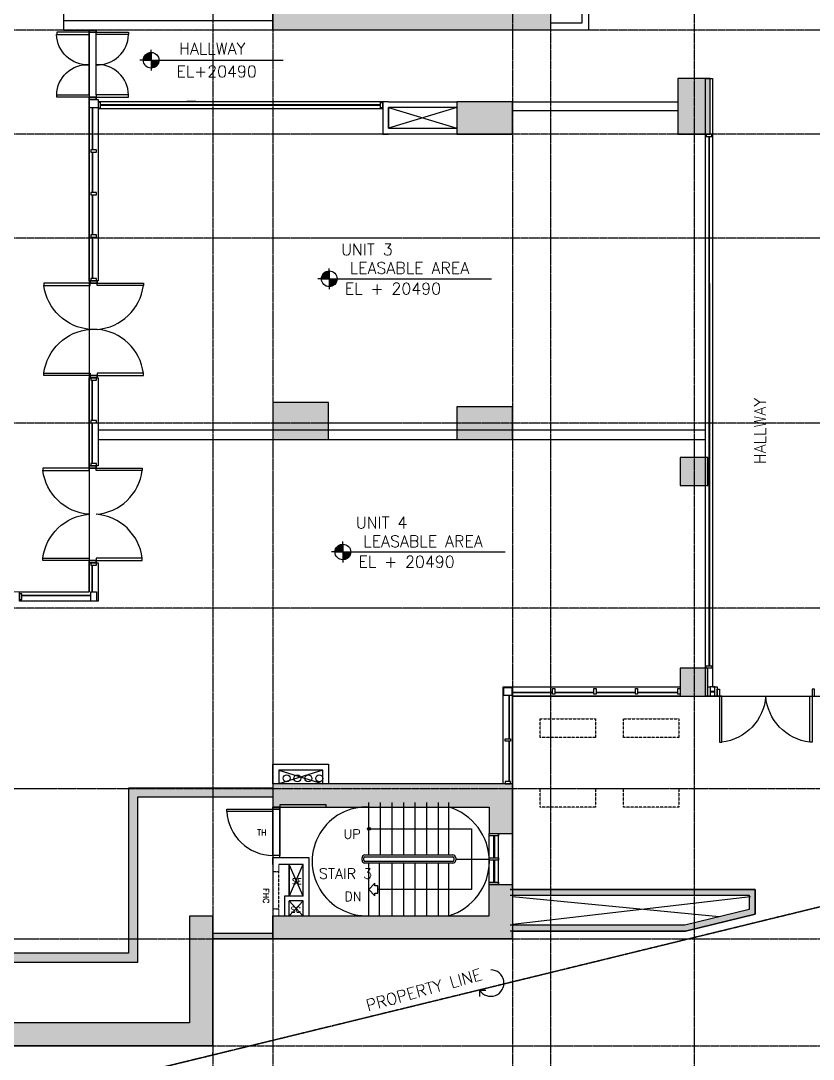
# Model space of a CAD drawing. Header units: inches. Extents: x -189245 to 740841, y -215444 to 469401.
# Drawn here: x 196667 to 213791, y -30026 to -7574 of the extents above; entities that cross this region are included whole.
import ezdxf
from ezdxf.enums import TextEntityAlignment as Align

# ---------------------------------------------------------------- set-up
doc = ezdxf.new("R2010")
doc.units = ezdxf.units.IN
doc.header["$LTSCALE"] = 10
doc.header["$MEASUREMENT"] = 0
for name, pattern in [('CENTER', [2, 1.25, -0.25, 0.25, -0.25]), ('GRID NORMAL$0$GRID BASEMENT$0$GRID GROUND$0$GRID$0$$0$PHANTOM', [2.5, 1.25, -0.25, 0.25, -0.25, 0.25, -0.25]), ('HIDDEN', [0.375, 0.25, -0.125]), ('HIDDEN2', [0.1875, 0.125, -0.0625])]:
    doc.linetypes.add(name, pattern=pattern)
for name, color, linetype in [('1', 1, 'Continuous'), ('3', 252, 'Continuous'), ('A-CMU PLASTER', 8, 'Continuous'), ('A-CMU WALL', 4, 'Continuous'), ('A-CMU-PLASTER', 8, 'Continuous'), ('A-COLUMN', 6, 'Continuous'), ('a-dim', 8, 'Continuous'), ('A-DOOR', 1, 'Continuous'), ('A-HATCH COLUMN', 252, 'Continuous'), ('A-HATCH-SOLID', 252, 'Continuous'), ('A-ROAD', 252, 'Continuous'), ('A-S-HATCH', 254, 'Continuous'), ('A-SHEARWALL', 6, 'Continuous'), ('A-STAIR', 1, 'Continuous'), ('A-TEXT', 3, 'Continuous'), ('A-WINDOW', 2, 'Continuous'), ('COL SETOUT', 1, 'Continuous'), ('COLUMN', 6, 'Continuous'), ('DETAIL CALLOUT', 3, 'Continuous'), ('ELEV MARKS', 2, 'Continuous'), ('GRID', 8, 'CENTER'), ('TSG- DIM1', 1, 'Continuous'), ('TSG- WALL 100', 244, 'Continuous'), ('TSG-DIM_WINDWS', 1, 'Continuous'), ('ZOCALLO', 1, 'Continuous')]:
    doc.layers.add(name, color=color, linetype=linetype)
doc.layers.add('AIRCON LEDGE', color=3, linetype='HIDDEN', lineweight=25)
doc.layers.add('DEFPOINT', color=7, linetype='Continuous', plot=False)
doc.styles.add('PRSP_Simplex', font='simplex.shx')

# ---------------------------------------------------------------- blocks, each defined once
blk = doc.blocks.new('DATUM')
at = {"color": 2}
for p, q in [((0, 169), (0, 225)), ((-169, 0), (-244, 0)), ((-169, 9), (0, 9)), ((-169, 0), (169, 0)), ((-168, 18), (0, 18)), ((-166, 28), (0, 28)), ((-165, 37), (0, 37)), ((-162, 46), (0, 46)), ((-159, 56), (0, 56)), ((-156, 65), (0, 65)), ((-151, 75), (0, 75)), ((-146, 84), (0, 84)), ((-141, 93), (0, 93)), ((-134, 103), (0, 103)), ((-126, 112), (0, 112)), ((-117, 121), (0, 121)), ((-107, 131), (0, 131)), ((-94, 140), (0, 140)), ((-78, 150), (0, 150)), ((-57, 159), (0, 159)), ((-13, 168), (0, 168)), ((0, 169), (0, -169)), ((169, 0), (244, 0)), ((169, -9), (0, -9)), ((168, -18), (0, -18)), ((166, -28), (0, -28)), ((165, -37), (0, -37)), ((162, -46), (0, -46)), ((159, -56), (0, -56)), ((156, -65), (0, -65)), ((151, -75), (0, -75)), ((146, -84), (0, -84)), ((141, -93), (0, -93)), ((134, -103), (0, -103)), ((126, -112), (0, -112)), ((117, -121), (0, -121)), ((107, -131), (0, -131)), ((94, -140), (0, -140)), ((78, -150), (0, -150)), ((57, -159), (0, -159)), ((0, -169), (0, -225))]:
    blk.add_line(p, q, dxfattribs=at)
blk.add_circle((0, 0), 169, dxfattribs=at)
blk = doc.blocks.new('SW-5')
at = {"layer": 'A-HATCH-SOLID', "ltscale": 2}
blk.add_hatch(color=254, dxfattribs=at).paths.add_polyline_path([(0, 2800), (-500, 2800), (-500, 500), (-5375, 500), (-5375, 0), (0, 0)])
at = {"layer": 'A-SHEARWALL', "ltscale": 2}
blk.add_lwpolyline([(0, 2800), (-500, 2800), (-500, 500), (-5375, 500), (-5375, 0), (0, 0), (0, 2800)], dxfattribs=at)
at = {"layer": 'A-SHEARWALL', "color": 6, "ltscale": 2}
blk.add_lwpolyline([(0, 2800), (-500, 2800), (-500, 500), (-5375, 500), (-5375, 0), (0, 0), (0, 2800)], dxfattribs=at)
blk = doc.blocks.new('A$C39746B81')
at = {"layer": 'A-DOOR', "color": 2, "linetype": 'ByBlock'}
for points in [[(-521, -823), (-521, 177), (-471, 177), (-471, -823)], [(1479, -823), (1479, 177), (1429, 177), (1429, -823)], [(-571, -973), (-521, -973), (-521, -823), (-571, -823)], [(1529, -973), (1479, -973), (1479, -823), (1529, -823)]]:
    blk.add_lwpolyline(points, close=True, dxfattribs=at)
at = {"layer": 'A-DOOR', "color": 1, "linetype": 'ByBlock'}
for centre, start, end in [((-606, -903), 4.2573, 82.8891), ((1564, -903), 97.1109, 175.7427)]:
    blk.add_arc(centre, 1088, start, end, dxfattribs=at)
blk = doc.blocks.new('SW6')
at = {"layer": 'A-HATCH-SOLID', "ltscale": 2}
blk.add_hatch(color=254, dxfattribs=at).paths.add_polyline_path([(0, -100), (0, 575), (500, 575), (500, -100), (500, -600), (-4675, -600), (-4675, -100)])
at = {"layer": 'A-SHEARWALL', "color": 6}
blk.add_lwpolyline([(0, -100), (0, 575), (500, 575), (500, -100), (500, -100), (500, -600), (-4675, -600), (-4675, -100), (-4675, -100), (-4675, -100), (0, -100)], dxfattribs=at)
blk = doc.blocks.new('SW4')
at = {"layer": 'A-HATCH-SOLID', "ltscale": 2}
blk.add_hatch(color=254, dxfattribs=at).paths.add_polyline_path([(500, 500), (500, -575), (0, -575), (0, 0), (-4675, 0), (-4675, 500)])
at = {"layer": 'A-SHEARWALL', "color": 4}
blk.add_lwpolyline([(-4675, 500), (-4675, 0), (0, 0), (0, -575), (500, -575), (500, 500), (-4675, 500)], dxfattribs=at)
blk = doc.blocks.new('A$C0C92481D')
at = {"layer": 'A-DOOR', "color": 2}
for points in [[(150, -50), (850, -50), (850, -100), (150, -100)], [(150, -1450), (850, -1450), (850, -1400), (150, -1400)]]:
    blk.add_lwpolyline(points, close=True, dxfattribs=at)
at = {"layer": 'A-DOOR', "color": 1}
for centre, radius, start, end in [((187, -87), 664, 266.8444, 358.9134), ((190, -1409), 660, 0.754, 93.4882)]:
    blk.add_arc(centre, radius, start, end, dxfattribs=at)
at = {"layer": 'A-WINDOW'}
for points in [[(0, 0), (0, -50), (150, -50), (150, 0)], [(0, -1500), (0, -1450), (150, -1450), (150, -1500)]]:
    blk.add_lwpolyline(points, close=True, dxfattribs=at)
blk = doc.blocks.new('A$C7CAC2E0C')
at = {"layer": 'A-CMU WALL'}
for p, q in [((675, -1775), (675, -1975)), ((825, -1775), (675, -1775)), ((675, -1775), (675, -1975)), ((825, -1775), (675, -1775)), ((825, -1975), (825, -1775)), ((825, -1975), (825, -1775)), ((675, -1975), (825, -1975)), ((675, -1975), (825, -1975)), ((675, -3600), (675, -3275)), ((675, -3275), (825, -3275)), ((825, -3275), (825, -3750)), ((0, -3600), (675, -3600)), ((825, -3750), (0, -3750)), ((825, -5250), (0, -5250)), ((825, -5725), (825, -5250)), ((0, -5400), (675, -5400)), ((675, -5400), (675, -5725)), ((675, -5725), (825, -5725)), ((675, -7250), (675, -7000)), ((675, -7000), (825, -7000)), ((825, -7000), (825, -7250)), ((825, -7250), (675, -7250))]:
    blk.add_line(p, q, dxfattribs=at)
at = {"layer": 'A-CMU-PLASTER'}
for p, q in [((675, -3600), (675, -3275)), ((675, -3275), (825, -3275)), ((825, -3275), (825, -3750)), ((0, -3600), (675, -3600)), ((825, -3750), (0, -3750)), ((675, -3600), (675, -3600)), ((825, -5250), (0, -5250)), ((825, -5725), (825, -5250)), ((0, -5400), (675, -5400)), ((675, -5400), (675, -5400)), ((675, -5400), (675, -5725)), ((675, -5725), (825, -5725)), ((675, -7250), (675, -7000)), ((675, -7000), (825, -7000)), ((825, -7000), (825, -7250)), ((825, -7250), (675, -7250))]:
    blk.add_line(p, q, dxfattribs=at)
at = {"layer": 'A-DOOR', "color": 2, "linetype": 'Continuous'}
for p, q in [((675, -475), (675, -500)), ((825, -475), (675, -475)), ((675, -500), (825, -500)), ((825, -500), (825, -475)), ((1450, -500), (825, -500)), ((825, -500), (825, -525)), ((825, -525), (1450, -525)), ((1450, -525), (1450, -500)), ((675, -1750), (675, -1775)), ((825, -1750), (675, -1750)), ((675, -1775), (825, -1775)), ((825, -1725), (1450, -1725)), ((825, -1750), (825, -1725)), ((825, -1775), (825, -1750)), ((1450, -1750), (825, -1750)), ((1450, -1725), (1450, -1750)), ((675, -7250), (675, -7225)), ((675, -7225), (825, -7225)), ((825, -7250), (675, -7250)), ((825, -7225), (825, -7250)), ((1450, -7250), (825, -7250)), ((825, -7250), (825, -7275)), ((825, -7275), (1450, -7275)), ((1450, -7275), (1450, -7250)), ((675, -8525), (675, -8500)), ((675, -8500), (825, -8500)), ((825, -8525), (675, -8525)), ((825, -8475), (1450, -8475)), ((825, -8500), (825, -8475)), ((825, -8500), (825, -8525)), ((1450, -8500), (825, -8500)), ((1450, -8475), (1450, -8500))]:
    blk.add_line(p, q, dxfattribs=at)
for points in [[(675, -2000), (675, -1975), (825, -1975), (825, -2000)], [(825, -2025), (1450, -2025), (1450, -2000), (825, -2000)], [(675, -3275), (675, -3250), (825, -3250), (825, -3275)], [(825, -3225), (1450, -3225), (1450, -3250), (825, -3250)], [(675, -5725), (675, -5750), (825, -5750), (825, -5725)], [(825, -5775), (1450, -5775), (1450, -5750), (825, -5750)], [(675, -7000), (675, -7025), (825, -7025), (825, -7000)], [(825, -6975), (1450, -6975), (1450, -7000), (825, -7000)]]:
    blk.add_lwpolyline(points, close=True, dxfattribs=at)
at = {"layer": 'A-DOOR', "linetype": 'Continuous'}
for centre, start, end in [((825, -499), 270.0331, 357.6287), ((825, -1751), 2.3713, 89.9669), ((825, -1999), 270.0331, 357.6287), ((825, -3251), 2.3713, 89.9669), ((825, -5749), 270.0331, 357.6287), ((825, -7001), 2.3713, 89.9669), ((825, -7249), 270.0331, 357.6287), ((825, -8501), 2.3713, 89.9669)]:
    blk.add_arc(centre, 626, start, end, dxfattribs=at)
at = {"layer": 'TSG- WALL 100', "color": 4}
for p, q in [((0, 0), (825, 0)), ((0, -150), (0, 0)), ((825, 0), (825, -475)), ((675, -150), (0, -150)), ((675, -475), (675, -150)), ((825, -475), (675, -475)), ((0, -3600), (0, -3750)), ((0, -5250), (0, -5400)), ((825, -8500), (675, -8500)), ((675, -8500), (675, -8850)), ((825, -9000), (825, -8500)), ((675, -8850), (0, -8850)), ((0, -8850), (0, -9000)), ((0, -9000), (825, -9000))]:
    blk.add_line(p, q, dxfattribs=at)
blk = doc.blocks.new('A$C1A022A18')
at = {"layer": 'A-HATCH COLUMN'}
for color, points in [(254, [(-1113, -2775), (-1113, -2925), (-600, -2925), (-600, -3750), (0, -3750), (0, 0), (-6000, 0), (-6000, -2925), (-4888, -2925), (-4888, -2775), (-5400, -2775), (-5400, -600), (-600, -600), (-600, -2775)]), (256, [(-2413, -2925), (-2413, -2775), (-3587, -2775), (-3587, -2925)]), (254, [(-2413, -2925), (-2413, -2775), (-3587, -2775), (-3587, -2925)]), (254, [(-1113, -6075), (-1113, -6225), (-600, -6225), (-600, -8400), (-5400, -8400), (-5400, -6225), (-4888, -6225), (-4888, -6075), (-6000, -6075), (-6000, -9000), (0, -9000), (0, -5250), (-600, -5250), (-600, -6075)]), (256, [(-3587, -6075), (-3587, -6225), (-2413, -6225), (-2413, -6075)]), (254, [(-3587, -6075), (-3587, -6225), (-2413, -6225), (-2413, -6075)])]:
    blk.add_hatch(color=color, dxfattribs=at).paths.add_polyline_path(points)
at = {"color": 8}
for p, q in [((-4837, -674), (-4303, -763)), ((-4837, -674), (-4303, -763)), ((-3637, -675), (-4837, -875)), ((-4837, -675), (-3637, -875)), ((-4303, -785), (-4837, -874)), ((-4303, -785), (-4837, -874)), ((-1163, -675), (-2363, -875)), ((-2363, -675), (-1163, -875)), ((-4303, -8213), (-4837, -8124)), ((-4303, -8213), (-4837, -8124)), ((-3637, -8325), (-4837, -8125)), ((-4837, -8325), (-3637, -8125)), ((-4837, -8324), (-4303, -8235)), ((-4837, -8324), (-4303, -8235)), ((-1163, -8325), (-2363, -8125)), ((-2363, -8325), (-1163, -8125))]:
    blk.add_line(p, q, dxfattribs=at)
for p, q in [((-5303, -974), (-5303, -2674)), ((-5253, -1024), (-5253, -2474)), ((-5253, -2474), (-4787, -2474)), ((-4787, -2474), (-4787, -2674)), ((-5303, -8026), (-5303, -6326)), ((-4787, -6526), (-4787, -6326)), ((-5253, -7976), (-5253, -6526)), ((-5253, -6526), (-4787, -6526))]:
    blk.add_line(p, q)
at = {"color": 1}
for p, q in [((-5303, -974), (-5303, -2674)), ((-5303, -975), (-3172, -975)), ((-5303, -975), (-5303, -2675)), ((-5253, -1024), (-5253, -2474)), ((-5253, -1025), (-3222, -1025)), ((-5253, -1025), (-5253, -2475)), ((-3222, -1025), (-3222, -2475)), ((-3172, -975), (-3172, -2675)), ((-2828, -975), (-2828, -2675)), ((-697, -975), (-2828, -975)), ((-2778, -1025), (-2778, -2475)), ((-747, -1025), (-2778, -1025)), ((-747, -1025), (-747, -2475)), ((-697, -975), (-697, -2675)), ((-5303, -2675), (-3172, -2675)), ((-5253, -2474), (-4787, -2474)), ((-4787, -2474), (-4787, -2674)), ((-4787, -2475), (-4787, -2675)), ((-3222, -2475), (-3687, -2475)), ((-3687, -2475), (-3687, -2675)), ((-697, -2675), (-2828, -2675)), ((-2778, -2475), (-2313, -2475)), ((-2313, -2475), (-2313, -2675)), ((-747, -2475), (-1213, -2475)), ((-1213, -2475), (-1213, -2675)), ((-5303, -6325), (-3172, -6325)), ((-5303, -8025), (-5303, -6325)), ((-5303, -8026), (-5303, -6326)), ((-4787, -6525), (-4787, -6325)), ((-4787, -6526), (-4787, -6326)), ((-3687, -6525), (-3687, -6325)), ((-3172, -8025), (-3172, -6325)), ((-697, -6325), (-2828, -6325)), ((-2828, -8025), (-2828, -6325)), ((-2313, -6525), (-2313, -6325)), ((-1213, -6525), (-1213, -6325)), ((-697, -8025), (-697, -6325)), ((-5253, -7975), (-5253, -6525)), ((-5253, -7976), (-5253, -6526)), ((-5253, -6526), (-4787, -6526)), ((-3222, -6525), (-3687, -6525)), ((-3222, -7975), (-3222, -6525)), ((-2778, -7975), (-2778, -6525)), ((-2778, -6525), (-2313, -6525)), ((-747, -6525), (-1213, -6525)), ((-747, -7975), (-747, -6525)), ((-5303, -8025), (-3172, -8025)), ((-5253, -7975), (-3222, -7975)), ((-2828, -8025), (-697, -8025)), ((-2778, -7975), (-747, -7975))]:
    blk.add_line(p, q, dxfattribs=at)
at = {"color": 8}
for points in [[(-4303, -874), (-4837, -874), (-4837, -674), (-4303, -674)], [(-4303, -874), (-4837, -874), (-4837, -674), (-4303, -674)], [(-4303, -8124), (-4837, -8124), (-4837, -8324), (-4303, -8324)], [(-4303, -8124), (-4837, -8124), (-4837, -8324), (-4303, -8324)]]:
    blk.add_lwpolyline(points, dxfattribs=at)
for points in [[(-3637, -875), (-4837, -875), (-4837, -675), (-3637, -675)], [(-1163, -875), (-2363, -875), (-2363, -675), (-1163, -675)], [(-3637, -8125), (-4837, -8125), (-4837, -8325), (-3637, -8325)], [(-1163, -8125), (-2363, -8125), (-2363, -8325), (-1163, -8325)]]:
    blk.add_lwpolyline(points, close=True, dxfattribs=at)
at = {"layer": 'A-SHEARWALL', "color": 4}
for p, q in [((0, 0), (-6000, 0)), ((-6000, 0), (-6000, -2925)), ((0, -3750), (0, 0)), ((-5400, -2775), (-5400, -600)), ((-5400, -600), (-600, -600)), ((-600, -2775), (-600, -600)), ((-4888, -2775), (-5400, -2775)), ((-4888, -2925), (-4888, -2775)), ((-3051, -2775), (-3587, -2775)), ((-2413, -2775), (-3051, -2775)), ((-600, -2775), (-1113, -2775)), ((-6000, -2925), (-4888, -2925)), ((-3587, -2925), (-2413, -2925)), ((-1113, -2925), (-600, -2925)), ((-600, -2925), (-600, -3750)), ((-600, -3750), (0, -3750)), ((-600, -6075), (-600, -5250)), ((-600, -5250), (0, -5250)), ((0, -5250), (0, -9000)), ((-6000, -6075), (-4888, -6075)), ((-6000, -9000), (-6000, -6075)), ((-4888, -6225), (-5400, -6225)), ((-5400, -6225), (-5400, -8400)), ((-4888, -6075), (-4888, -6225)), ((-3587, -6075), (-2413, -6075)), ((-3587, -6075), (-2413, -6075)), ((-2413, -6225), (-3587, -6225)), ((-2413, -6225), (-3587, -6225)), ((-1113, -6075), (-600, -6075)), ((-600, -6225), (-1113, -6225)), ((-600, -8400), (-600, -6225)), ((-5400, -8400), (-600, -8400)), ((0, -9000), (-6000, -9000))]:
    blk.add_line(p, q, dxfattribs=at)
at = {"layer": 'A-SHEARWALL', "color": 2}
for p, q in [((-3075, -600), (-3075, -2775)), ((-3075, -600), (-3075, -2775)), ((-3075, -2775), (-3075, -600)), ((-2925, -600), (-2925, -2775)), ((-2925, -600), (-2925, -2775)), ((-2925, -2775), (-2925, -600)), ((-3075, -8400), (-3075, -6225)), ((-3075, -8400), (-3075, -6225)), ((-2925, -8400), (-2925, -6225)), ((-2925, -8400), (-2925, -6225))]:
    blk.add_line(p, q, dxfattribs=at)
at = {"layer": 'A-SHEARWALL'}
for p, q in [((-3051, -2775), (-3587, -2775)), ((-2413, -2775), (-2925, -2775))]:
    blk.add_line(p, q, dxfattribs=at)
at = {"layer": 'A-SHEARWALL', "color": 4}
for points in [[(-3587, -2775), (-3587, -2925)], [(-2413, -2775), (-2413, -2925)], [(-1113, -2775), (-1113, -2925)], [(-4888, -6075), (-4888, -6225)], [(-3587, -6075), (-3587, -6225)], [(-2413, -6075), (-2413, -6225)], [(-1113, -6075), (-1113, -6225)]]:
    blk.add_lwpolyline(points, dxfattribs=at)
at = {"layer": 'A-SHEARWALL'}
for points in [[(-2413, -2775), (-2413, -2925)], [(-2413, -2775), (-2413, -2925)], [(-1113, -2775), (-1113, -2925)]]:
    blk.add_lwpolyline(points, dxfattribs=at)
at = {"layer": 'A-TEXT', "linetype": 'Continuous', "style": 'PRSP_Simplex'}
for s, p in [('PE 1', (-4282, -1905)), ('PE 2', (-1739, -1905)), ('PE 3', (-4272, -7240)), ('PE 4', (-1729, -7240))]:
    blk.add_text(s, height=250, dxfattribs=at).set_placement(p, align=Align.MIDDLE)

msp = doc.modelspace()

# ---------------------------------------------------------------- hatches: boundary and pattern name
at = {"layer": 'A-COLUMN'}
msp.add_hatch(color=254, dxfattribs=at).paths.add_polyline_path([(200815.71025, -27298.81124), (202115.71025, -27298.81124), (202115.71025, -27423.34455), (200815.70988, -27423.34455)])
at = {"layer": 'A-HATCH-SOLID', "ltscale": 2}
h = msp.add_hatch(color=256, dxfattribs=at)
h.paths.add_polyline_path([(195140.71025, -27736.34455), (195140.71025, -27936.34455), (195440.71024, -27936.34455), (195440.71024, -27736.34455)])
h.paths.add_polyline_path([(195440.71024, -27736.34455), (195440.71024, -27936.34455), (199190.71025, -27936.34455), (199190.71025, -27423.21009), (198990.71025, -27423.21729), (198990.71025, -27736.34455)])
h.paths.add_polyline_path([(199190.71024, -24363.59361), (200815.71024, -24363.59361), (200815.71024, -24169.5607), (198990.71024, -24163.59361), (198990.71025, -27423.21729), (199190.71025, -27423.21009)])
h.paths.add_polyline_path([(200815.71024, -24169.5607), (200815.71024, -24363.59361), (202115.71024, -24363.59361), (202115.71024, -24173.81124)])
h = msp.add_hatch(color=256, dxfattribs=at)
h.paths.add_polyline_path([(207240.75586, -26356.00766), (207240.75586, -26481.00766), (208165.75586, -26481.00766), (208165.75586, -26356.00766)])
h.paths.add_polyline_path([(208165.75586, -26356.00766), (208165.75586, -26481.00766), (211165.75585, -26481.00766), (211165.75585, -26356.00766)])
h.paths.add_polyline_path([(212409.71024, -26481.00766), (212409.71024, -26791.34798), (211165.75585, -27095.11355), (211165.75585, -27223.7865), (212534.71024, -26889.49674), (212534.71024, -26356.00766), (211165.75585, -26356.00766), (211165.75585, -26481.00766)])
h.paths.add_polyline_path([(211033.80655, -27256.00766), (211165.75585, -27223.7865), (211165.75585, -27095.11355), (211018.76544, -27131.00766), (208165.75586, -27131.00766), (208165.75586, -27256.00766)])
h.paths.add_polyline_path([(208165.75586, -27256.00766), (208165.75586, -27131.00766), (207240.75586, -27131.00766), (207240.75586, -27256.00766)])
at = {"layer": 'COLUMN', "ltscale": 2}
for points in [[(210865.71025, -10023.81124), (211565.71025, -10023.81124), (211565.71025, -8823.81124), (210865.71025, -8823.81124)], [(206090.71025, -9323.81124), (206090.71025, -10023.81124), (207290.71025, -10023.81124), (207290.71025, -9323.81124)], [(202115.71025, -15823.81124), (202115.71025, -16623.81124), (203315.71025, -16623.81124), (203315.71025, -15823.81124)], [(206090.71025, -15923.81124), (206090.71025, -16623.81124), (207290.71025, -16623.81124), (207290.71025, -15923.81124)], [(210915.71023, -17619.64615), (211515.71023, -17619.64615), (211515.71023, -17019.64615), (210915.71023, -17019.64615)], [(210915.71083, -22174.0603), (211515.71083, -22174.0603), (211515.71083, -21574.0603), (210915.71083, -21574.0603)]]:
    msp.add_hatch(color=253, dxfattribs=at).paths.add_polyline_path(points)

# ---------------------------------------------------------------- linework, layer by layer
at = {"color": 2}
for points in [[(202265.71024, -24618.34455), (202265.71024, -24573.34455), (202115.71024, -24573.34455), (202115.71024, -24618.34455)], [(202265.71025, -24523.34455), (202265.71025, -24573.34455), (203265.71025, -24573.34455), (203265.71025, -24523.34455)], [(202265.75275, -25663.3443), (202265.75275, -25618.3443), (202115.75275, -25618.3443), (202115.75275, -25663.3443)]]:
    msp.add_lwpolyline(points, close=True, dxfattribs=at)
at = {"layer": '1'}
for p, q in [((207290.71024, -26506.00766), (211758.26165, -26936.89144)), ((207290.71024, -27106.00766), (212434.66463, -26506.00766))]:
    msp.add_line(p, q, dxfattribs=at)
at = {"layer": '3', "linetype": 'GRID NORMAL$0$GRID BASEMENT$0$GRID GROUND$0$GRID$0$$0$PHANTOM', "flags": 128}
msp.add_lwpolyline([(246523.04278, 10296.0564), (246059.05996, 1618.4519), (246440.71881, -10485.53243), (247415.93339, -18556.83075), (192752.14865, -31905.37142), (191495.01456, -25059.84633), (190539.94155, -17762.07711), (189959.5757, -10424.99489), (189755.99256, -3087.81874), (189932.17722, 4240.06356), (190486.76304, 11569.11088), (191414.41478, 18850.25517), (192648.19583, 25700.02775), (246541.99716, 10303.25282)], dxfattribs=at)
at = {"layer": '3', "color": 3, "linetype": 'GRID NORMAL$0$GRID BASEMENT$0$GRID GROUND$0$GRID$0$$0$PHANTOM', "flags": 128}
msp.add_lwpolyline([(246523.04278, 10292.92621), (246059.05997, 1615.3217), (246440.71881, -10488.66262), (247415.93339, -18559.96094), (192752.14865, -31908.50162), (191495.01456, -25062.97652), (190539.94155, -17765.2073), (189959.5757, -10428.12508), (189755.99256, -3090.94893), (189932.17722, 4236.93337), (190486.76304, 11565.98069), (191414.41478, 18847.12498), (192648.19583, 25696.89755), (246541.99716, 10300.12263)], dxfattribs=at)
at = {"layer": '3', "linetype": 'Continuous'}
for centre in [(202414.39878, -23950.75786), (202643.94452, -23954.27712), (202878.2217, -23954.37793), (203116.70648, -23954.37793)]:
    msp.add_circle(centre, 75, dxfattribs=at)
at = {"layer": 'A-CMU PLASTER'}
for p, q in [((200340.71025, -9323.81124), (200140.71025, -9323.81124)), ((200452.83926, -9322.87786), (200252.83926, -9322.87786)), ((200452.83926, -9322.87786), (200252.83926, -9322.87786))]:
    msp.add_line(p, q, dxfattribs=at)
at = {"layer": 'A-CMU WALL', "color": 8}
msp.add_line((202115.71025, -24073.81124), (202115.71025, -23648.81124), dxfattribs=at)
at = {"layer": 'A-CMU WALL', "lineweight": 0}
for p, q in [((202240.71024, -25814.54829), (202240.71024, -25974.51128)), ((202115.71024, -25824.74462), (202115.71024, -25974.51128)), ((202240.71024, -25974.51128), (202115.71024, -25974.51128)), ((202115.71024, -26774.51128), (202115.71024, -26924.27793)), ((202240.71024, -26774.51128), (202115.71024, -26774.51128)), ((202240.71024, -26774.51128), (202240.71024, -26924.27793))]:
    msp.add_line(p, q, dxfattribs=at)
at = {"layer": 'A-CMU WALL', "color": 1, "linetype": 'Continuous'}
for p, q in [((202765.71926, -26499.27793), (202465.71926, -25814.54829)), ((202764.72827, -25815.54829), (202465.71926, -26499.27793)), ((202764.72827, -26924.27793), (202465.71926, -26599.27793)), ((202765.71926, -26599.27793), (202465.71926, -26924.27793))]:
    msp.add_line(p, q, dxfattribs=at)
at = {"layer": 'A-CMU WALL', "linetype": 'Continuous'}
for p, q in [((202465.71926, -26499.27793), (202465.71926, -25814.54829)), ((202465.71926, -26924.27793), (202465.71926, -26599.27793)), ((202115.71025, -27023.81124), (202115.71025, -26923.81124)), ((202115.71025, -27023.81124), (202115.71025, -27023.81124))]:
    msp.add_line(p, q, dxfattribs=at)
at = {"layer": 'A-CMU WALL', "color": 1, "linetype": 'Continuous', "lineweight": 0}
msp.add_line((202115.71024, -25822.87786), (202115.71024, -26922.87786), dxfattribs=at)
at = {"layer": 'A-CMU WALL', "linetype": 'Continuous', "lineweight": 0}
for q in [(202115.71024, -26922.87786), (202115.71024, -27022.87786)]:
    msp.add_line((202115.71024, -27022.87786), q, dxfattribs=at)
at = {"layer": 'A-CMU WALL', "ltscale": 2}
for points in [[(202115.71024, -7573.81124), (197590.71024, -7573.81124), (197590.71024, -7772.76002), (202115.71025, -7773.81124)], [(207290.71024, -9323.81124), (210865.71025, -9323.81124), (210865.71025, -9523.81124), (207290.71025, -9523.81124)]]:
    msp.add_lwpolyline(points, close=True, dxfattribs=at)
for points in [[(204515.04764, -9323.81124), (204490.71025, -9323.81124), (204490.71025, -10023.81124), (204515.71025, -10023.81124)], [(204615.46, -9323.81124), (204490.71025, -9323.81124), (204490.71025, -10023.81124), (204615.46, -10023.81124)], [(204615.46, -9323.81124), (206090.71025, -9323.81124), (206090.71025, -9448.81124), (204615.46, -9448.81124)], [(204615.46, -9898.81124), (204615.46, -9448.81124)], [(204615.71025, -9448.81124), (204615.71025, -9898.81124)], [(204615.46, -9898.81124), (206090.71025, -9898.81124), (206090.71025, -10023.81124), (204615.46, -10023.81124)], [(198340.71025, -16423.81124), (198340.71025, -16623.81124), (211465.71024, -16623.81124), (211465.71024, -16423.81124), (198340.71025, -16423.81124)], [(203190.71025, -24073.34455), (203190.71025, -23773.81124), (202240.71025, -23773.81124), (202240.71025, -24073.34455), (202115.71025, -24073.81124), (202115.71025, -23648.34455), (203315.71025, -23648.34455), (203315.71024, -24073.34455), (203190.71025, -24073.34455)], [(207259.71024, -26356.00766), (207240.75586, -26356.00766), (212534.71024, -26356.00766), (212534.71024, -26889.49674), (211033.80655, -27256.00766), (207240.75586, -27256.00766), (207240.75586, -27256.00766)], [(207240.75586, -26481.00766), (212409.71024, -26481.00766), (212409.71024, -26791.34798), (211018.76544, -27131.00766), (207240.75586, -27131.00766)]]:
    msp.add_lwpolyline(points, dxfattribs=at)
at = {"layer": 'A-CMU WALL', "linetype": 'Continuous'}
for points in [[(202115.71024, -24163.59361), (198990.71024, -24163.59361), (198990.71025, -27736.34455), (195140.71025, -27736.34455)], [(202115.71024, -24163.59361), (198990.71024, -24163.59361), (198990.71025, -27736.34455), (195140.71025, -27736.34455)], [(202115.71024, -24363.59361), (199190.71024, -24363.59361), (199190.71025, -27936.34455), (195140.71025, -27936.34455)], [(202765.71926, -26499.27793), (202365.71926, -26499.27793), (202365.71926, -26924.27793), (202465.71926, -26924.27793), (202465.71926, -26599.27793)], [(202765.71926, -26599.27793), (202465.71926, -26599.27793)]]:
    msp.add_lwpolyline(points, dxfattribs=at)
at = {"layer": 'A-CMU WALL', "color": 8, "linetype": 'Continuous'}
msp.add_lwpolyline([(202765.71926, -26499.27793), (202465.71926, -26499.27793)], dxfattribs=at)
at = {"layer": 'A-COLUMN', "color": 4, "linetype": 'Continuous'}
msp.add_line((207290.71093, -23819.2948), (207290.71093, -25248.81124), dxfattribs=at)
at = {"layer": 'A-COLUMN'}
for p, q in [((202115.71024, -27422.87786), (200815.71024, -27422.87786)), ((202115.71025, -27423.81124), (200815.71025, -27423.81124))]:
    msp.add_line(p, q, dxfattribs=at)
at = {"layer": 'A-COLUMN', "color": 4, "linetype": 'Continuous'}
msp.add_lwpolyline([(200815.71025, -27298.81124), (202115.71025, -27298.81124), (202115.71025, -27423.34455), (200815.70988, -27423.34455)], close=True, dxfattribs=at)
at = {"layer": 'a-dim', "color": 2, "ltscale": 0.5}
for points in [[(206578.31956, -28531.94904), (206578.31956, -28667.20174)], [(206578.31956, -28531.94904), (206716.33481, -28531.94904)]]:
    msp.add_lwpolyline(points, dxfattribs=at)
msp.add_arc((206820.63052, -28379.18313), 286.44725, 211.700307555, 89.107529716, dxfattribs=at)
at = {"layer": 'A-DOOR', "color": 8}
for p, q in [((202115.71024, -24618.81124), (202115.71024, -25618.81124)), ((202115.71024, -24622.87786), (202115.71024, -25622.87786)), ((202115.71025, -25611.18392), (202115.71025, -24611.18392)), ((202265.71024, -24618.81124), (202265.71024, -25618.81124)), ((202265.71024, -24622.87786), (202265.71024, -25622.87786)), ((202265.75275, -25618.3443), (202265.71025, -24611.18392))]:
    msp.add_line(p, q, dxfattribs=at)
at = {"layer": 'A-DOOR', "color": 1}
msp.add_lwpolyline([(198315.71025, -14245.81124), (198165.71025, -14245.81124)], dxfattribs=at)
at = {"layer": 'A-DOOR', "color": 2}
for points in [[(202115.71024, -24618.81124), (202115.71024, -24668.81124), (201115.71024, -24668.81124), (201115.71024, -24618.81124)], [(202115.71024, -24618.81124), (202115.71024, -24573.81124), (202265.71024, -24573.81124), (202265.71024, -24618.81124)]]:
    msp.add_lwpolyline(points, close=True, dxfattribs=at)
at = {"layer": 'A-DOOR', "color": 1}
msp.add_arc((202121.64835, -24611.24481), 1007.58392, 183.275270884, 269.662330542, dxfattribs=at)
at = {"layer": 'A-ROAD', "color": 1}
for p, q in [((200815.71024, -29935.41117), (200815.71024, -29883.94199)), ((200815.71025, -29936.34455), (200815.71025, -29884.87537))]:
    msp.add_line(p, q, dxfattribs=at)
at = {"layer": 'A-S-HATCH', "color": 250, "linetype": 'HIDDEN2', "ltscale": 2, "flags": 128}
msp.add_lwpolyline([(201634.12241, -29736.02693), (192752.14865, -31904.94715), (191495.01456, -25059.42205), (190032.50412, -18947.7929), (189959.5757, -10424.57062), (189755.99256, -3087.39446), (189932.17722, 4240.48783), (190486.76304, 11569.53515), (191414.41478, 18850.67944), (192648.19583, 25700.45202), (201503.54849, 23170.59017)], dxfattribs=at)
at = {"layer": 'A-SHEARWALL', "color": 3}
msp.add_line((206990.70956, -26248.34455), (206990.70956, -25148.34455), dxfattribs=at)
at = {"layer": 'A-SHEARWALL'}
for p, q in [((202115.71025, -25789.77793), (202115.71025, -25663.81124)), ((207290.71025, -26348.81124), (207290.71025, -27423.81124)), ((202115.71024, -27022.87786), (202115.71024, -27022.87786)), ((202115.71025, -27423.81124), (202115.71025, -27023.81124)), ((202115.71025, -27023.81124), (202115.71025, -27023.81124)), ((203812.29148, -27422.87786), (202115.71024, -27422.87786)), ((207290.71025, -27423.81124), (202115.71025, -27423.81124))]:
    msp.add_line(p, q, dxfattribs=at)
for points in [[(202115.71024, -24172.87786), (202115.71024, -24572.87786), (202265.71024, -24572.87786), (202265.71024, -24572.87786), (203812.29148, -24572.87786)], [(202115.71025, -25663.81124), (202115.71025, -25813.81124)], [(200815.71024, -27422.87786), (200815.71024, -29735.41117), (195440.71024, -29735.41117), (195440.71024, -29335.41117)], [(200815.71025, -27423.81124), (200815.71025, -29736.34455), (195440.71025, -29736.34455), (195440.71025, -29336.34455)]]:
    msp.add_lwpolyline(points, dxfattribs=at)
at = {"layer": 'A-STAIR', "color": 2, "linetype": 'Continuous'}
for p, q in [((204040.71025, -25723.34455), (204040.71025, -25673.34455)), ((204078.71025, -25723.34455), (204078.71025, -25673.34455)), ((204103.71025, -25610.34455), (204884.07352, -25610.34455)), ((204103.71025, -25648.34455), (206002.71025, -25648.34455)), ((206002.71025, -25748.34455), (204103.71025, -25748.34455)), ((206002.71025, -25786.34455), (204103.71025, -25786.34455)), ((204884.07352, -25610.34455), (206002.71025, -25610.34455)), ((206027.71025, -25673.34455), (206027.71025, -25723.34455)), ((206065.71025, -25673.34455), (206065.71025, -25723.34455))]:
    msp.add_line(p, q, dxfattribs=at)
at = {"layer": 'A-STAIR', "linetype": 'Continuous'}
msp.add_line((206065.71025, -25698.34455), (206790.71025, -25698.34455), dxfattribs=at)
for points in [[(204190.71025, -25610.34455), (204190.71025, -24473.34455)], [(204440.71025, -25610.34455), (204440.71025, -24473.34455)], [(204690.71025, -25610.34455), (204690.71025, -24473.34455)], [(204940.71025, -25610.34455), (204940.71025, -24473.34455)], [(205190.71025, -25610.34455), (205190.71025, -24473.34455)], [(205440.71025, -25610.34455), (205440.71025, -24473.34455)], [(205690.71025, -25610.34455), (205690.71025, -24473.34455)], [(205915.71025, -25610.34455), (205915.71025, -24473.34455)], [(204190.71025, -26923.34455), (204190.71025, -25786.34455)], [(204415.71025, -26923.34455), (204415.71025, -25786.34455)], [(204690.71025, -26923.34455), (204690.71025, -25786.34455)], [(204940.71025, -26923.34455), (204940.71025, -25786.34455)], [(205190.71025, -26923.34455), (205190.71025, -25786.34455)], [(205440.71025, -26923.34455), (205440.71025, -25786.34455)], [(205690.71025, -26923.34455), (205690.71025, -25786.34455)], [(205915.71025, -26923.34455), (205915.71025, -25786.34455)]]:
    msp.add_lwpolyline(points, dxfattribs=at)
at = {"layer": 'A-STAIR'}
msp.add_lwpolyline([(204190.71025, -25041.84455), (206409.21025, -25041.84455), (206409.21025, -26354.84455), (204383.83511, -26354.84455)], dxfattribs=at)
at = {"layer": 'A-STAIR', "color": 2}
msp.add_lwpolyline([(204315.01498, -26218.34455), (204190.71025, -26354.84455), (204315.01498, -26491.34455), (204315.01498, -26432.84455), (204383.83511, -26432.84455), (204383.83511, -26276.84455), (204315.01498, -26276.84455)], close=True, dxfattribs=at)
msp.add_circle((204190.71025, -25041.84455), 30, dxfattribs=at)
at = {"layer": 'A-STAIR', "linetype": 'ByBlock'}
msp.add_arc((205565.71025, -25748.34455), 1226.01998, 286.587338506, 73.412661494, dxfattribs=at)
at = {"layer": 'A-STAIR', "color": 2, "linetype": 'Continuous'}
for centre, radius, start, end in [((204103.71025, -25673.34455), 63, 90, 180), ((204103.71025, -25723.34455), 63, 180, 270), ((204103.71025, -25673.34455), 25, 90, 180), ((204103.71025, -25723.34455), 25, 180, 270), ((206002.71025, -25673.34455), 63, 0, 90), ((206002.71025, -25673.34455), 25, 0, 90), ((206002.71025, -25723.34455), 25, 270, 0), ((206002.71025, -25723.34455), 63, 270, 0)]:
    msp.add_arc(centre, radius, start, end, dxfattribs=at)
at = {"layer": 'A-WINDOW', "color": 1}
for p, q in [((198140.83141, -9173.81124), (198140.83141, -7873.81124)), ((198292.29694, -9173.81124), (198292.29694, -7873.81124)), ((204615.46, -9448.81124), (206090.71025, -9898.81124)), ((206090.71025, -9448.81124), (204615.71025, -9898.81124)), ((203190.71025, -23773.81124), (202240.71025, -24073.34455)), ((202240.71025, -23773.81124), (203190.71025, -24073.34455))]:
    msp.add_line(p, q, dxfattribs=at)
at = {"layer": 'A-WINDOW', "ltscale": 2}
for p, q in [((204440.71099, -9403.81124), (198390.70913, -9403.58513)), ((204440.71137, -9393.81124), (198390.70951, -9393.58513)), ((198208.29694, -9458.81124), (198208.29694, -10366.80794)), ((198218.29694, -9458.81124), (198218.29694, -10366.80794)), ((211535.71025, -10073.80775), (211536.02667, -16423.81199)), ((211545.71025, -10073.80725), (211546.02667, -16423.81149)), ((198208.29694, -10416.80794), (198208.29694, -11284.8079)), ((198218.29694, -10416.80794), (198218.29694, -11284.8079)), ((198208.29694, -11334.8079), (198208.29694, -12202.80789)), ((198218.29694, -11334.8079), (198218.29694, -12202.80789)), ((198208.29694, -12252.80789), (198208.29694, -13145.80788)), ((198218.29694, -12252.80789), (198218.29694, -13145.80788)), ((198208.74478, -16219.80732), (198208.77744, -15345.81106)), ((198218.74478, -16219.80769), (198218.77744, -15345.81143)), ((198208.71025, -17143.80732), (198208.74291, -16269.80732)), ((198218.71025, -17143.80769), (198218.74291, -16269.80769)), ((211536.03664, -16391.81198), (211536.28082, -21524.05816)), ((211546.03664, -16391.8115), (211546.28082, -21524.05768)), ((198208.71025, -19923.80832), (198208.71025, -19343.81124)), ((198218.71025, -19923.80832), (198218.71025, -19343.81124)), ((196690.71398, -19991.80832), (198180.71025, -19991.80832)), ((196690.71398, -20001.80832), (198180.71025, -20001.80832)), ((207212.71024, -22159.05654), (207212.67569, -23098.69737)), ((207222.71024, -22159.05691), (207222.67569, -23098.69773)), ((208159.46794, -22096.05661), (207275.71024, -22096.05663)), ((208159.46794, -22106.05661), (207275.71024, -22106.05663)), ((209053.21794, -22096.05658), (208209.46794, -22096.0566)), ((209053.21794, -22106.05658), (208209.46794, -22106.0566)), ((209946.96794, -22096.05656), (209103.21794, -22096.05658)), ((209946.96794, -22106.05656), (209103.21794, -22106.05658)), ((210865.71457, -22096.05653), (209996.96794, -22096.05655)), ((210865.71457, -22106.05653), (209996.96794, -22106.05655)), ((207212.67382, -23148.69736), (207212.64113, -24023.34436)), ((207222.67382, -23148.69774), (207222.64113, -24023.34473)), ((206880.71025, -25198.34455), (206880.71025, -25673.34455)), ((206900.71025, -25198.34455), (206900.71025, -25673.34455)), ((206880.71025, -25723.34455), (206880.71025, -26198.34455)), ((206900.71025, -25723.34455), (206900.71025, -26198.34455))]:
    msp.add_line(p, q, dxfattribs=at)
at = {"layer": 'A-WINDOW', "color": 1, "ltscale": 2}
msp.add_line((211665.71054, -21974.05653), (211565.71069, -21974.05653), dxfattribs=at)
at = {"layer": 'A-WINDOW', "color": 2}
for p, q in [((211565.7142, -22068.05653), (211665.71406, -22068.05653)), ((211565.71465, -22080.05653), (211665.71451, -22080.05653))]:
    msp.add_line(p, q, dxfattribs=at)
at = {"layer": 'A-WINDOW', "color": 3, "ltscale": 50}
msp.add_line((206790.71025, -26198.34455), (206790.71025, -25198.34455), dxfattribs=at)
at = {"layer": 'A-WINDOW', "color": 1, "ltscale": 50}
msp.add_line((206990.71025, -26198.34455), (206990.71025, -25198.34455), dxfattribs=at)
at = {"layer": 'A-WINDOW', "color": 2, "ltscale": 2}
for points in [[(198340.71025, -9458.81124), (198142.29694, -9458.81124), (198142.29694, -9273.81124), (198340.71025, -9273.81124)], [(198180.71025, -19923.80832), (198300.71025, -19923.80832), (198300.71025, -20123.80832), (198180.71025, -20123.80832)]]:
    msp.add_lwpolyline(points, close=True, dxfattribs=at)
at = {"layer": 'A-WINDOW', "color": 2}
for points in [[(198390.71211, -9338.81124), (198340.71211, -9338.81124), (198340.70651, -9458.81124), (198390.70651, -9458.81124)], [(204440.70838, -9338.81124), (204490.70838, -9338.81124), (204490.71398, -9458.81124), (204440.71398, -9458.81124)], [(211600.71025, -10073.81124), (211600.71025, -10023.81124), (211480.71025, -10023.80377), (211480.71025, -10073.80377)], [(198300.71025, -10416.81124), (198300.71025, -10366.81124), (198180.71025, -10366.80377), (198180.71025, -10416.80377)], [(198300.71025, -11334.81124), (198300.71025, -11284.81124), (198180.71025, -11284.80377), (198180.71025, -11334.80377)], [(198300.71025, -12252.81124), (198300.71025, -12202.81124), (198180.71025, -12202.80377), (198180.71025, -12252.80377)], [(198300.71025, -13195.81124), (198300.71025, -13145.81124), (198180.71025, -13145.80377), (198180.71025, -13195.80377)], [(198300.71025, -15345.81498), (198300.71025, -15295.81498), (198180.71025, -15295.8075), (198180.71025, -15345.8075)], [(198300.71025, -16269.81124), (198300.71025, -16219.81124), (198180.71025, -16219.80377), (198180.71025, -16269.80377)], [(198300.71025, -17193.81124), (198300.71025, -17143.81124), (198180.71025, -17143.80377), (198180.71025, -17193.80377)], [(198300.71025, -19343.81498), (198300.71025, -19293.81498), (198180.71025, -19293.8075), (198180.71025, -19343.8075)], [(196640.71025, -20083.80832), (196690.71025, -20083.80832), (196690.71772, -19963.80832), (196640.71772, -19963.80832)], [(211600.71084, -21524.05421), (211600.71084, -21574.05421), (211480.71025, -21574.06168), (211480.71025, -21524.06168)], [(207275.71024, -22159.05673), (207105.71024, -22159.05673), (207105.71024, -21989.05653), (207275.71024, -21989.05653)], [(211515.71069, -21974.05653), (211565.71069, -21974.05653), (211565.71816, -22174.05653), (211515.71816, -22174.05653)], [(211665.71054, -21974.05653), (211715.71054, -21974.05653), (211715.71802, -22174.05653), (211665.71802, -22174.05653)], [(208159.46457, -22014.05653), (208209.46457, -22014.05653), (208209.47205, -22134.05653), (208159.47205, -22134.05653)], [(209053.21457, -22014.05653), (209103.21457, -22014.05653), (209103.22205, -22134.05653), (209053.22205, -22134.05653)], [(209946.96457, -22014.05653), (209996.96457, -22014.05653), (209996.97205, -22134.05653), (209946.97205, -22134.05653)], [(210865.71083, -22014.05653), (210915.71083, -22014.05653), (210915.71831, -22134.05653), (210865.71831, -22134.05653)], [(207250.71024, -23098.69306), (207250.71024, -23148.69306), (207130.71024, -23148.70054), (207130.71024, -23098.70054)], [(207250.71024, -24073.34829), (207250.71024, -24023.34829), (207130.71024, -24023.34081), (207130.71024, -24073.34081)]]:
    msp.add_lwpolyline(points, close=True, dxfattribs=at)
at = {"layer": 'A-WINDOW', "ltscale": 50}
for points in [[(206790.71025, -25198.34455), (206790.71025, -25148.34455), (206990.71025, -25148.34455), (206990.71025, -25198.34455)], [(206790.71025, -25723.34455), (206790.71025, -25673.34455), (206990.71025, -25673.34455), (206990.71025, -25723.34455)], [(206790.71025, -26248.34455), (206790.71025, -26198.34455), (206990.71025, -26198.34455), (206990.71025, -26248.34455)]]:
    msp.add_lwpolyline(points, close=True, dxfattribs=at)
at = {"layer": 'A-WINDOW', "color": 3, "linetype": 'HIDDEN2', "ltscale": 2}
msp.add_lwpolyline([(202115.71024, -26774.51128), (202240.71024, -26774.51128), (202240.71024, -25974.51128), (202115.71024, -25974.51128)], close=True, dxfattribs=at)
at = {"layer": 'AIRCON LEDGE'}
for points in [[(207888.25649, -22668.5936), (209088.25651, -22668.5936), (209088.25651, -23068.59361), (207888.25649, -23068.59361)], [(209688.25651, -22668.5936), (210888.25652, -22668.5936), (210888.25652, -23068.59361), (209688.25651, -23068.59361)], [(207888.25649, -24173.59361), (209088.25651, -24173.59361), (209088.25651, -24573.59361), (207888.25649, -24573.59361)], [(209688.25651, -24173.59361), (210888.25652, -24173.59361), (210888.25652, -24573.59361), (209688.25651, -24573.59361)]]:
    msp.add_lwpolyline(points, close=True, dxfattribs=at)
at = {"layer": 'COL SETOUT', "ltscale": 2}
msp.add_line((207290.71025, -10023.81124), (206090.71025, -10023.81124), dxfattribs=at)
at = {"layer": 'COLUMN', "color": 6, "ltscale": 2}
for points in [[(210865.71025, -10023.81124), (211565.71025, -10023.81124), (211565.71025, -8823.81124), (210865.71025, -8823.81124)], [(206090.71025, -9323.81124), (206090.71025, -10023.81124), (207290.71025, -10023.81124), (207290.71025, -9323.81124)], [(202115.71025, -15823.81124), (202115.71025, -16623.81124), (203315.71025, -16623.81124), (203315.71025, -15823.81124)], [(206090.71025, -15923.81124), (206090.71025, -16623.81124), (207290.71025, -16623.81124), (207290.71025, -15923.81124)], [(210915.71023, -17619.64615), (211515.71023, -17619.64615), (211515.71023, -17019.64615), (210915.71023, -17019.64615)], [(210915.71083, -22174.0603), (211515.71083, -22174.0603), (211515.71083, -21574.0603), (210915.71083, -21574.0603)]]:
    msp.add_lwpolyline(points, close=True, dxfattribs=at)
at = {"layer": 'DEFPOINT'}
msp.add_lwpolyline([(197590.71025, 5726.65545), (197590.71025, -7773.81124), (198142.29694, -7773.81124), (198140.71025, -19923.80832), (195440.71024, -19924.7417), (195440.71024, -27736.34455), (195140.71025, -27736.34455), (195140.62616, -27936.8112), (195643.97037, -27936.8112), (195643.97037, -29235.87786), (195440.71024, -29235.87786), (195440.72728, -29735.2781), (200815.71025, -29736.34455), (200815.71025, -27423.81124), (207290.71025, -27423.81124), (207290.71024, -27256.00766), (211033.80655, -27256.00766), (212534.71024, -26889.49674), (212534.71024, -26356.00766), (207290.71025, -26348.81124), (207290.71436, -22174.05673), (232601.23157, -22174.0603)], dxfattribs=at)
at = {"layer": 'ELEV MARKS', "color": 1}
for p, q in [((199690.55939, -8427.26957), (202337.70878, -8427.26957)), ((203576.76945, -13152.95481), (206838.14716, -13152.95481)), ((203870.43045, -19059.36709), (207131.80816, -19059.36709))]:
    msp.add_line(p, q, dxfattribs=at)
at = {"layer": 'GRID', "linetype": 'GRID NORMAL$0$GRID BASEMENT$0$GRID GROUND$0$GRID$0$$0$PHANTOM'}
for p, q in [((200815.71024, 26926.11807), (200815.71024, -30743.07428)), ((202115.71024, 26926.11807), (202115.71024, -30743.07428)), ((208115.71024, 26926.11807), (208115.71024, -30743.07428)), ((211215.71025, 26926.11807), (211215.71023, -30743.07428)), ((207290.71024, 25426.18057), (207290.71024, -30768.80932)), ((252386.38202, -7773.81124), (181686.55041, -7773.81124)), ((252386.38202, -10023.81124), (181686.55041, -10023.81124)), ((252386.38202, -12273.81124), (181686.55041, -12273.81124)), ((252386.38202, -16273.81124), (181686.55041, -16273.81124)), ((252386.38202, -20273.81124), (181686.55041, -20273.81124)), ((181686.40662, -24173.59361), (252394.52664, -24173.59361))]:
    msp.add_line(p, q, dxfattribs=at)
for points in [[(181686.83931, -27423.70753), (252386.63939, -27421.29527)], [(181686.92257, -29736.70753), (252386.72265, -29734.29527)]]:
    msp.add_lwpolyline(points, dxfattribs=at)
at = {"layer": 'TSG- DIM1', "ltscale": 2}
msp.add_arc((204139.43473, -25748.34455), 1176.11827, 87.50127009, 272.49872991, dxfattribs=at)
at = {"layer": 'TSG- WALL 100', "color": 4, "ltscale": 2}
for p, q in [((202115.71024, -25814.54829), (202115.71024, -25664.20816)), ((202115.71024, -25664.20816), (202890.68887, -25664.20816)), ((202465.71926, -25814.54829), (202240.71024, -25814.54829)), ((202890.68887, -25664.20816), (202890.71926, -26924.27793))]:
    msp.add_line(p, q, dxfattribs=at)
for points in [[(202465.71926, -25814.54829), (202465.71926, -25814.54829), (202465.71926, -26499.27793)], [(202765.71926, -26499.27793), (202765.71926, -25814.54829), (202465.71926, -25814.54829)], [(202765.71926, -26924.27793), (202765.71926, -26924.27793), (202765.71926, -26599.27793)]]:
    msp.add_lwpolyline(points, dxfattribs=at)
at = {"layer": 'ZOCALLO', "ltscale": 2}
for points in [[(211465.71025, -17152.24472), (211465.71025, -8823.81124), (211615.71025, -8823.81124), (211615.71024, -17152.24472)], [(198340.79116, -9458.81124), (198342.29694, -13195.81124), (198140.71025, -13195.81124), (198140.71025, -9273.81124), (198340.71025, -9273.81124), (198340.73047, -9323.81124)], [(198340.7972, -9473.81124), (204490.71025, -9473.81124), (204490.71025, -9323.81124), (198340.71025, -9323.81124)], [(211615.71084, -22174.05653), (211465.71025, -22174.0603), (211465.71025, -17152.24472)], [(211615.71024, -17152.24472), (211615.71084, -17152.24472), (211615.71084, -21974.05653)], [(198140.71025, -19923.80832), (198140.71025, -19293.81124), (198340.71025, -19293.81124), (198340.71025, -19923.81124)], [(198340.71025, -19923.80832), (198340.71025, -20123.80832), (196640.71025, -20123.80832), (196640.71025, -19923.80832), (198140.71025, -19923.80832)], [(207090.71024, -22159.05653), (207090.71024, -21974.05653), (210915.71083, -21974.05653), (210915.71083, -22174.0603), (207290.71024, -22174.05673)], [(211615.71084, -21974.05653), (211715.71054, -21974.05653), (211715.71431, -22174.05653), (211615.71084, -22174.05841)], [(207290.71024, -22174.05673), (207290.71024, -24073.34455), (207090.71024, -24073.34455), (207090.71024, -22159.05653)]]:
    msp.add_lwpolyline(points, dxfattribs=at)
msp.add_lwpolyline([(198140.71025, -15295.81124), (198340.71025, -15295.81124), (198340.71025, -17193.81124), (198140.71025, -17193.81124)], close=True, dxfattribs=at)

# ---------------------------------------------------------------- block references
at = {"layer": 'A-COLUMN', "color": 4, "linetype": 'Continuous'}
msp.add_blockref('SW-5', (200815.71024, -29735.87786), dxfattribs=at)
at = {"layer": 'A-HATCH-SOLID'}
for name, p in [('SW4', (206790.71025, -24573.34455)), ('SW6', (206790.71025, -26823.34455))]:
    msp.add_blockref(name, p, dxfattribs=at)
at = {"layer": 'A-WINDOW', "color": 2, "ltscale": 2}
msp.add_blockref('A$C7CAC2E0C', (208115.71025, 1226.65545), dxfattribs=at)
at = {"layer": 'DETAIL CALLOUT', "xscale": -1}
msp.add_blockref('A$C0C92481D', (198292.29694, -7773.81124), dxfattribs=at)
at = {"layer": 'DETAIL CALLOUT'}
msp.add_blockref('A$C0C92481D', (198142.29694, -7773.81124), dxfattribs=at)
at = {"layer": 'DETAIL CALLOUT', "xscale": -1}
for p, rotation in [((197342.99323, -13766.81037), 90), ((197319.57993, -17764.81037), 90), ((212286.70967, -22996.77355), 180)]:
    msp.add_blockref('A$C39746B81', p, dxfattribs=dict(at, rotation=rotation))
at = {"layer": 'DETAIL CALLOUT', "rotation": 270}
for p in [(199138.42726, -13766.81037), (199115.01396, -17764.81037)]:
    msp.add_blockref('A$C39746B81', p, dxfattribs=at)
at = {"layer": 'ELEV MARKS'}
for p in [(199484.30939, -8427.26957), (203333.01945, -13152.95481), (203626.68045, -19059.36709)]:
    msp.add_blockref('DATUM', p, dxfattribs=at)
at = {"layer": 'TSG-DIM_WINDWS'}
msp.add_blockref('A$C1A022A18', (208115.71024, 1226.18876), dxfattribs=at)

# ---------------------------------------------------------------- texts
at = {"layer": 'A-TEXT', "linetype": 'Continuous', "style": 'PRSP_Simplex'}
for s, height, p in [('HALLWAY', 250, (200804.55362, -8175.40005)), ('EL+20490', 250, (200898.87813, -8669.78394)), ('UNIT 3', 250, (204145.36784, -12519.17765)), ('LEASABLE AREA', 250, (205065.80079, -12920.76582)), ('EL + 20490', 250, (204709.13347, -13364.45224)), ('UNIT 4', 250, (204463.46927, -18425.58993)), ('LEASABLE AREA', 250, (205359.46179, -18827.1781)), ('EL + 20490', 250, (205002.79447, -19270.86453)), ('TH', 125, (201876.22037, -25123.81124)), ('UP', 200, (203825.90204, -25157.74848)), ('STAIR 3', 225, (203684.32668, -26012.77528)), ('SE', 125, (202633.75871, -26178.36191)), ('DN', 200, (203845.7334, -26505.43623)), ('SC', 125, (202610.23996, -26794.25901))]:
    msp.add_text(s, height=height, dxfattribs=at).set_placement(p, align=Align.MIDDLE)
for s, height, rotation, p in [('HALLWAY', 250, 90, (212641.91287, -16444.92754)), ('FHC', 125, 270, (201967.6599, -26492.52141)), ('PROPERTY LINE', 250, 15.457232193, (205377.44496, -28526.83313))]:
    msp.add_text(s, height=height, rotation=rotation, dxfattribs=at).set_placement(p, align=Align.MIDDLE)

doc.saveas('drawing.dxf')
